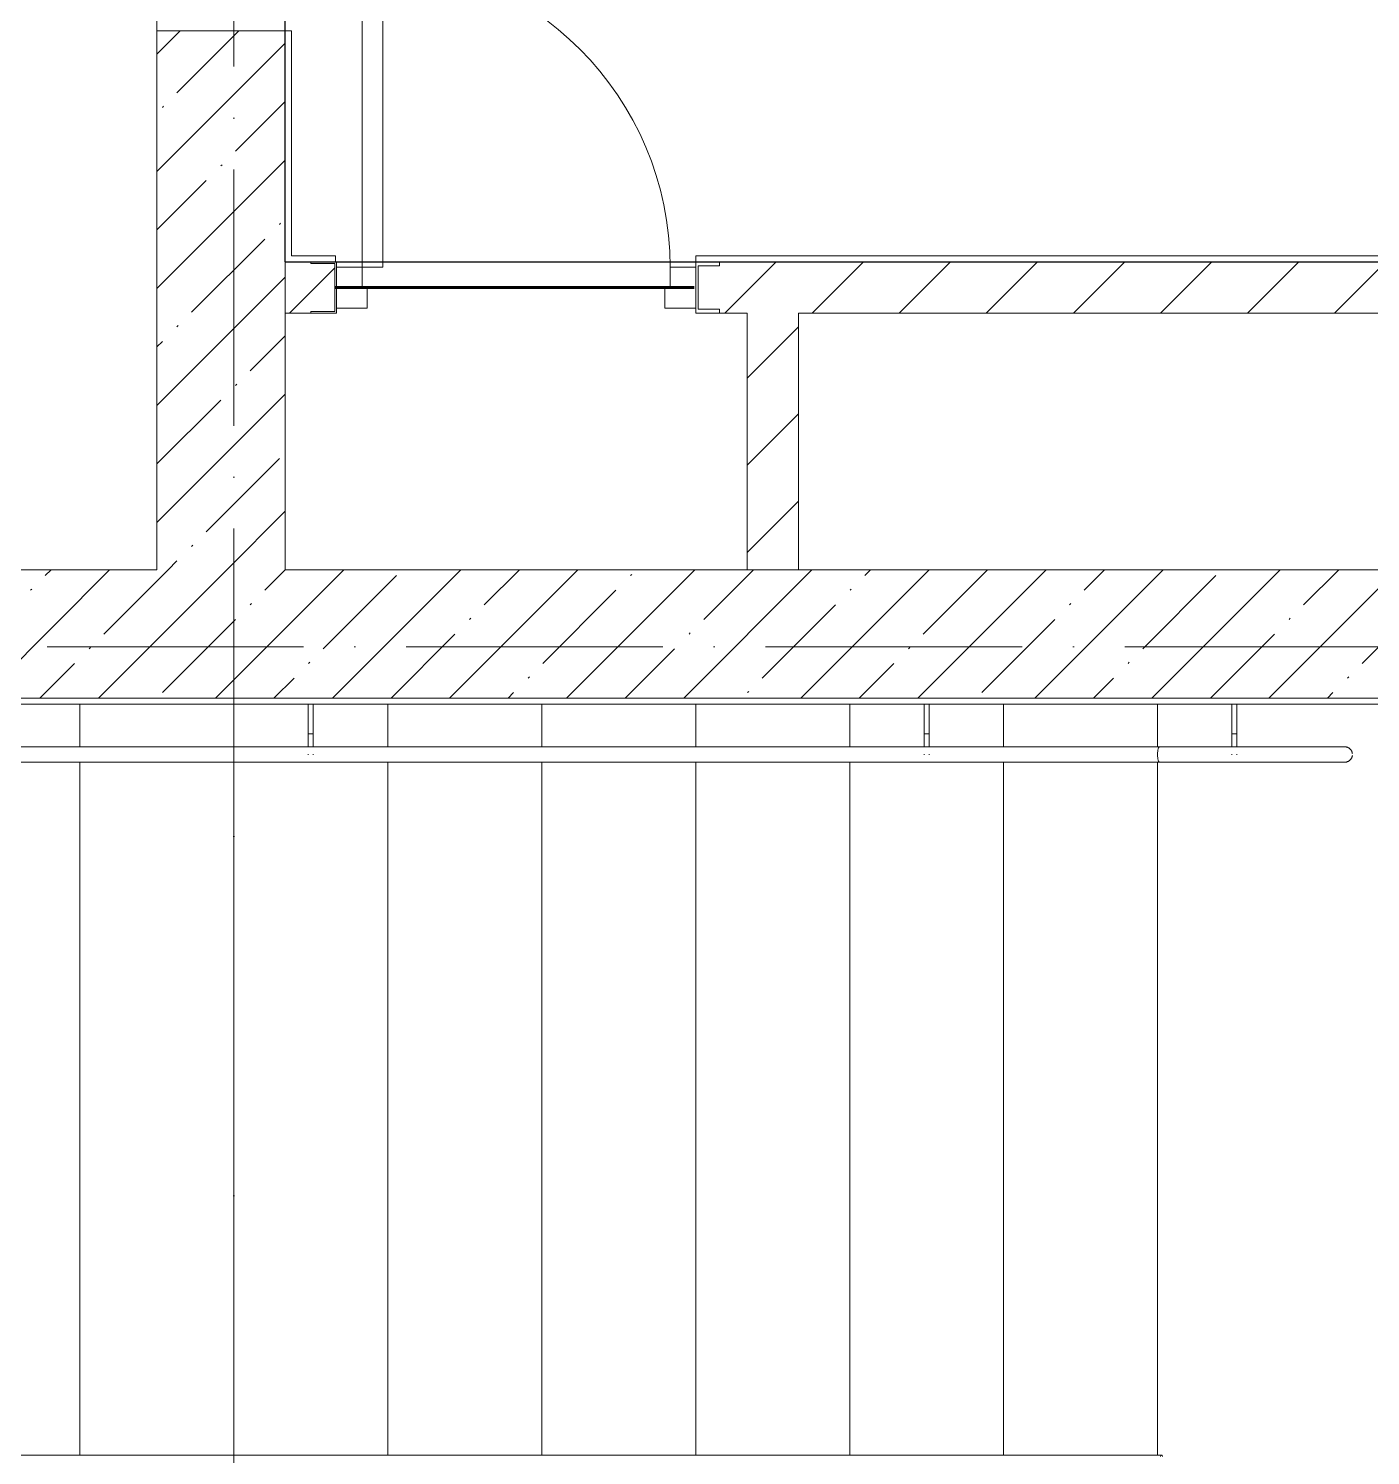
# Model space of a CAD drawing. Header units: millimetres. Extents: x -213536 to 1564669, y -45299 to 942238.
# Drawn here: x 518292 to 520907, y 427310 to 430090 of the extents above; entities that cross this region are included whole.
import ezdxf

# ---------------------------------------------------------------- set-up
doc = ezdxf.new("R2010")
doc.units = ezdxf.units.MM
doc.linetypes.add('50_200_ШТРИХ_1Т_ш5_п1_п1_', pattern=[700, 500, -100, 0, -100])
doc.linetypes.add('Штрих короткий', pattern=[300, 150, -150])
for name, color, linetype, lineweight in [('0-1', 7, 'Continuous', 5), ('0-2', 7, 'Continuous', 9), ('2) ПГП 4м', 4, 'Continuous', 30), ('2.3) ПГП шлюз 1.8 м-', 140, 'Continuous', 60), ('3) ЖБ 4м', 3, 'Continuous', 30), ('Каркас_Импост', 7, 'Continuous', 13), ('Контуры', 7, 'Continuous', 9), ('Линии подступенков', 7, 'Continuous', 9), ('Линии свеса', 7, 'Continuous', 9), ('Обобщенные модели', 7, 'Continuous', 9), ('Ограждение', 7, 'Continuous', 9), ('Оси-2', 7, '50_200_ШТРИХ_1Т_ш5_п1_п1_', 9), ('Открывание-1', 7, 'Continuous', 9), ('Панель', 7, 'Continuous', 13), ('Перемычка-1', 7, 'Штрих короткий', 9), ('Стены-1', 7, 'Continuous', 13), ('Штриховка разреза-1', 7, 'Continuous', 9)]:
    doc.layers.add(name, color=color, linetype=linetype, lineweight=lineweight)
doc.layers.get('0-2').off()
pattern_1 = [(45, (0, 0), (-84.85281, 84.85281), [])]
pattern_2 = [(45, (0, 0), (-114.04925, 114.04925), []), (45, (114.05, 0), (-114.04925, 114.04925), [201.612, -40.322, 3.353, -36.97])]

# ---------------------------------------------------------------- blocks, each defined once
blk = doc.blocks.new('Ось 3 этаж')
at = {"layer": 'Оси-2'}
for p, q in [((518692.1, 423014.8), (518692.1, 477896.8)), ((535630.4, 428885.4), (428373.3, 428885.4))]:
    blk.add_line(p, q, dxfattribs=at)
blk = doc.blocks.new('Проем_Дверь_Прямоугольный - 1350х2100h_проемы без заполнения-26950587-АИ2_03_План отделки стен 3-го этажа _Часть 2_')
at = {"layer": 'Перемычка-1'}
for p, q in [((675, 125), (-675, 125)), ((675, -125), (-675, -125))]:
    blk.add_line(p, q, dxfattribs=at)
blk = doc.blocks.new('О_Элемент поручня_Маршевый_Труба_ГОСТ 8732-78 - О_Элемент поручня_Маршевый_Труба_ГОСТ 8732-78-V101-АИ2_03_План отделки стен 3-го этажа _Часть 2_')
at = {"layer": 'Ограждение'}
blk.add_line((-3926, -30), (-31.9, -30), dxfattribs=at)
at = {"layer": 'Ограждение', "flags": 128}
blk.add_lwpolyline([(-3923.9, -27.3), (-3924.7, -29), (-3925.5, -29.9), (-3926.4, -29.9), (-3927.2, -29), (-3928, -27.3)], dxfattribs=at)
blk = doc.blocks.new('Дверь_СКБ_1Ст_Внутренняя_ШЕР - СОШ_Д-2__Дв_700x2100h_Технический шкаф пульт управления_EIS60-28519008-АИ2_03_План отделки стен 3-го этажа _Часть 2_')
at = {"layer": 'Каркас_Импост'}
for p, q in [((-337.5, -40), (-337.5, 40)), ((-337.5, 40), (-277.5, 40)), ((-277.5, 0), (-277.5, 40)), ((302.5, 40), (362.5, 40)), ((302.5, 0), (302.5, 40)), ((-287.5, -40), (-287.5, 0)), ((-277.5, 0), (-287.5, 0)), ((312.5, 0), (302.5, 0)), ((312.5, -40), (312.5, 0)), ((-337.5, -40), (-287.5, -40)), ((312.5, -40), (362.5, -40))]:
    blk.add_line(p, q, dxfattribs=at)
at = {"layer": 'Открывание-1'}
blk.add_arc((312.5, -40), 600, 180, 270, dxfattribs=at)
at = {"layer": 'Панель'}
for p, q in [((272.5, -40), (272.5, -640)), ((312.5, -40), (272.5, -40)), ((312.5, -640), (312.5, -40)), ((312.5, -640), (272.5, -640))]:
    blk.add_line(p, q, dxfattribs=at)
blk = doc.blocks.new('154_Фахверк_СКБ_Швеллер - Тип_100_3960_зеркало-28515619-АИ2_03_План отделки стен 3-го этажа _Часть 2_')
at = {"layer": 'Обобщенные модели'}
for p, q in [((175, 50), (125, 50)), ((125, 50), (125, -50)), ((128, 47), (175, 47)), ((128, -47), (128, 47)), ((175, 47), (175, 50)), ((125, -50), (175, -50)), ((175, -47), (128, -47)), ((175, -50), (175, -47))]:
    blk.add_line(p, q, dxfattribs=at)
blk = doc.blocks.new('154_Стойка_СКБ_Швеллер - СМ-2180_100-28318692-АИ2_03_План отделки стен 3-го этажа _Часть 2_')
at = {"layer": 'Обобщенные модели'}
for p, q in [((171, 50), (125, 50)), ((125, 50), (125, -50)), ((129.5, 42.4), (171, 42.4)), ((129.5, -42.4), (129.5, 42.4)), ((171, 42.4), (171, 50)), ((125, -50), (171, -50)), ((171, -42.4), (129.5, -42.4)), ((171, -50), (171, -42.4))]:
    blk.add_line(p, q, dxfattribs=at)
blk = doc.blocks.new('Ограждение 8 - Ограждение 2-32899986-АИ2_03_План отделки стен 3-го этажа _Часть 2_')
at = {"layer": 'Ограждение'}
for p, q in [((85794.7, 1719), (85794.7, 1661.1)), ((85794.7, 1719), (85794.7, 1661.1)), ((85804.7, 1661.1), (85804.7, 1719)), ((85804.7, 1661.1), (85804.7, 1719)), ((86994.8, 1719), (86994.8, 1661.1)), ((86994.8, 1719), (86994.8, 1661.1)), ((87004.8, 1661.1), (87004.8, 1719)), ((87004.8, 1661.1), (87004.8, 1719)), ((87594.6, 1719), (87594.6, 1661.1)), ((87594.6, 1719), (87594.6, 1661.1)), ((87604.6, 1661.1), (87604.6, 1719)), ((87604.6, 1661.1), (87604.6, 1719)), ((87453.5, 1636), (83563.3, 1636)), ((87764.7, 1636), (87453.5, 1636)), ((83563.5, 1606), (87453.5, 1606)), ((87453.5, 1606), (87764.7, 1606))]:
    blk.add_line(p, q, dxfattribs=at)
at = {"layer": 'Ограждение', "flags": 128}
for points in [[(85794.7, 1636.6), (85794.7, 1638), (85794.7, 1639.3), (85794.7, 1640.7), (85794.7, 1642.2), (85794.7, 1643.7), (85794.7, 1645.2), (85794.7, 1646.7), (85794.7, 1648.3), (85794.7, 1649.8), (85794.7, 1651.4), (85794.7, 1653), (85794.7, 1654.6), (85794.7, 1656.3), (85794.7, 1657.9), (85794.7, 1659.6), (85794.7, 1661.1)], [(85794.7, 1636.6), (85794.7, 1638), (85794.7, 1639.3), (85794.7, 1640.7), (85794.7, 1642.2), (85794.7, 1643.7), (85794.7, 1645.2), (85794.7, 1646.7), (85794.7, 1648.3), (85794.7, 1649.8), (85794.7, 1651.4), (85794.7, 1653), (85794.7, 1654.6), (85794.7, 1656.3), (85794.7, 1657.9), (85794.7, 1659.6), (85794.7, 1661.1)], [(85804.7, 1661.1), (85804.7, 1659.4), (85804.7, 1657.8), (85804.7, 1656.2), (85804.7, 1654.5), (85804.7, 1652.9), (85804.7, 1651.3), (85804.7, 1649.7), (85804.7, 1648.1), (85804.7, 1646.6), (85804.7, 1645.1), (85804.7, 1643.6), (85804.7, 1642.1), (85804.7, 1640.6), (85804.7, 1639.2), (85804.7, 1637.9), (85804.7, 1636.5)], [(85804.7, 1661.1), (85804.7, 1659.4), (85804.7, 1657.8), (85804.7, 1656.2), (85804.7, 1654.5), (85804.7, 1652.9), (85804.7, 1651.3), (85804.7, 1649.7), (85804.7, 1648.1), (85804.7, 1646.6), (85804.7, 1645.1), (85804.7, 1643.6), (85804.7, 1642.1), (85804.7, 1640.6), (85804.7, 1639.2), (85804.7, 1637.9), (85804.7, 1636.5)], [(86994.8, 1636.6), (86994.8, 1638), (86994.8, 1639.3), (86994.8, 1640.7), (86994.8, 1642.2), (86994.8, 1643.7), (86994.8, 1645.2), (86994.8, 1646.7), (86994.8, 1648.3), (86994.8, 1649.8), (86994.8, 1651.4), (86994.8, 1653), (86994.8, 1654.6), (86994.8, 1656.3), (86994.8, 1657.9), (86994.8, 1659.6), (86994.8, 1661.1)], [(86994.8, 1636.6), (86994.8, 1638), (86994.8, 1639.3), (86994.8, 1640.7), (86994.8, 1642.2), (86994.8, 1643.7), (86994.8, 1645.2), (86994.8, 1646.7), (86994.8, 1648.3), (86994.8, 1649.8), (86994.8, 1651.4), (86994.8, 1653), (86994.8, 1654.6), (86994.8, 1656.3), (86994.8, 1657.9), (86994.8, 1659.6), (86994.8, 1661.1)], [(87004.8, 1661.1), (87004.8, 1659.4), (87004.8, 1657.8), (87004.8, 1656.2), (87004.8, 1654.5), (87004.8, 1652.9), (87004.8, 1651.3), (87004.8, 1649.7), (87004.8, 1648.1), (87004.8, 1646.6), (87004.8, 1645.1), (87004.8, 1643.6), (87004.8, 1642.1), (87004.8, 1640.6), (87004.8, 1639.2), (87004.8, 1637.9), (87004.8, 1636.5)], [(87004.8, 1661.1), (87004.8, 1659.4), (87004.8, 1657.8), (87004.8, 1656.2), (87004.8, 1654.5), (87004.8, 1652.9), (87004.8, 1651.3), (87004.8, 1649.7), (87004.8, 1648.1), (87004.8, 1646.6), (87004.8, 1645.1), (87004.8, 1643.6), (87004.8, 1642.1), (87004.8, 1640.6), (87004.8, 1639.2), (87004.8, 1637.9), (87004.8, 1636.5)], [(87594.6, 1636.6), (87594.6, 1638), (87594.6, 1639.3), (87594.6, 1640.7), (87594.6, 1642.2), (87594.6, 1643.7), (87594.6, 1645.2), (87594.6, 1646.7), (87594.6, 1648.3), (87594.6, 1649.8), (87594.6, 1651.4), (87594.6, 1653), (87594.6, 1654.6), (87594.6, 1656.3), (87594.6, 1657.9), (87594.6, 1659.6), (87594.6, 1661.1)], [(87594.6, 1636.6), (87594.6, 1638), (87594.6, 1639.3), (87594.6, 1640.7), (87594.6, 1642.2), (87594.6, 1643.7), (87594.6, 1645.2), (87594.6, 1646.7), (87594.6, 1648.3), (87594.6, 1649.8), (87594.6, 1651.4), (87594.6, 1653), (87594.6, 1654.6), (87594.6, 1656.3), (87594.6, 1657.9), (87594.6, 1659.6), (87594.6, 1661.1)], [(87604.6, 1661.1), (87604.6, 1659.4), (87604.6, 1657.8), (87604.6, 1656.2), (87604.6, 1654.5), (87604.6, 1652.9), (87604.6, 1651.3), (87604.6, 1649.7), (87604.6, 1648.1), (87604.6, 1646.6), (87604.6, 1645.1), (87604.6, 1643.6), (87604.6, 1642.1), (87604.6, 1640.6), (87604.6, 1639.2), (87604.6, 1637.9), (87604.6, 1636.5)], [(87604.6, 1661.1), (87604.6, 1659.4), (87604.6, 1657.8), (87604.6, 1656.2), (87604.6, 1654.5), (87604.6, 1652.9), (87604.6, 1651.3), (87604.6, 1649.7), (87604.6, 1648.1), (87604.6, 1646.6), (87604.6, 1645.1), (87604.6, 1643.6), (87604.6, 1642.1), (87604.6, 1640.6), (87604.6, 1639.2), (87604.6, 1637.9), (87604.6, 1636.5)], [(85794.7, 1620.1), (85794.7, 1620.2), (85794.7, 1620.3), (85794.7, 1620.4), (85794.7, 1620.7), (85794.7, 1621), (85794.7, 1621.4), (85794.7, 1621.8)], [(85804.7, 1621.8), (85804.7, 1621.3), (85804.7, 1621), (85804.7, 1620.7), (85804.7, 1620.4), (85804.7, 1620.3), (85804.7, 1620.2), (85804.7, 1620.1)], [(86994.8, 1620.1), (86994.8, 1620.2), (86994.8, 1620.3), (86994.8, 1620.4), (86994.8, 1620.7), (86994.8, 1621), (86994.8, 1621.4), (86994.8, 1621.8)], [(87004.8, 1621.8), (87004.8, 1621.3), (87004.8, 1621), (87004.8, 1620.7), (87004.8, 1620.4), (87004.8, 1620.3), (87004.8, 1620.2), (87004.8, 1620.1)], [(87594.6, 1620.1), (87594.6, 1620.2), (87594.6, 1620.3), (87594.6, 1620.4), (87594.6, 1620.7), (87594.6, 1621), (87594.6, 1621.4), (87594.6, 1621.8)], [(87604.6, 1621.8), (87604.6, 1621.3), (87604.6, 1621), (87604.6, 1620.7), (87604.6, 1620.4), (87604.6, 1620.3), (87604.6, 1620.2), (87604.6, 1620.1)], [(87814.7, 1636), (87814.6, 1636), (87814.5, 1636), (87814.3, 1636), (87814, 1636), (87813.7, 1636), (87813.2, 1636), (87812.7, 1636), (87812.1, 1636), (87811.5, 1636), (87810.7, 1636), (87809.9, 1636), (87809, 1636), (87808, 1636), (87807, 1636), (87805.9, 1636), (87804.8, 1636), (87803.5, 1636), (87802.2, 1636), (87800.9, 1636), (87799.5, 1636), (87798, 1636), (87796.5, 1636), (87794.9, 1636), (87793.3, 1636), (87791.7, 1636), (87790, 1636), (87788.2, 1636), (87786.4, 1636), (87784.6, 1636), (87782.8, 1636), (87780.9, 1636), (87779, 1636), (87777.1, 1636), (87775.1, 1636), (87773.2, 1636), (87771.2, 1636), (87769.2, 1636), (87767.2, 1636), (87765.2, 1636), (87764.7, 1636)], [(87764.7, 1636), (87766.7, 1636), (87768.7, 1636), (87770.6, 1636), (87772.6, 1636), (87774.6, 1636), (87776.5, 1636), (87778.5, 1636), (87780.4, 1636), (87782.3, 1636), (87784.1, 1636), (87786, 1636), (87787.7, 1636), (87789.5, 1636), (87791.2, 1636), (87792.9, 1636), (87794.5, 1636), (87796.1, 1636), (87797.6, 1636), (87799.1, 1636), (87800.5, 1636), (87801.9, 1636), (87803.2, 1636), (87804.4, 1636), (87805.6, 1636), (87806.7, 1636), (87807.8, 1636), (87808.8, 1636), (87809.7, 1636), (87810.5, 1636), (87811.3, 1636), (87811.9, 1636), (87812.6, 1636), (87813.1, 1636), (87813.6, 1636), (87813.9, 1636), (87814.2, 1636), (87814.5, 1636), (87814.6, 1636), (87814.7, 1636), (87814.7, 1636)], [(87814.7, 1636), (87815.3, 1636), (87815.9, 1636), (87816.5, 1635.9), (87817, 1635.9), (87817.6, 1635.7), (87818.2, 1635.6), (87818.8, 1635.5), (87819.4, 1635.3), (87819.9, 1635.1), (87820.5, 1634.9), (87821, 1634.6), (87821.6, 1634.3), (87822.1, 1634.1), (87822.6, 1633.8), (87823.1, 1633.4), (87823.6, 1633.1), (87824.1, 1632.7), (87824.5, 1632.3), (87825, 1631.9), (87825.4, 1631.5), (87825.8, 1631.1), (87826.2, 1630.6), (87826.6, 1630.1), (87826.9, 1629.6), (87827.3, 1629.1), (87827.6, 1628.6), (87827.9, 1628.1), (87828.2, 1627.6), (87828.4, 1627), (87828.6, 1626.5), (87828.8, 1625.9), (87829, 1625.3), (87829.2, 1624.8), (87829.3, 1624.2), (87829.4, 1623.6), (87829.5, 1623)], [(87829.5, 1619.2), (87829.5, 1618.7), (87829.4, 1618.1), (87829.2, 1617.5), (87829.1, 1616.9), (87828.9, 1616.3), (87828.7, 1615.8), (87828.5, 1615.2), (87828.2, 1614.7), (87828, 1614.1), (87827.7, 1613.6), (87827.4, 1613.1), (87827, 1612.6), (87826.7, 1612.1), (87826.3, 1611.6), (87825.9, 1611.2), (87825.5, 1610.7), (87825.1, 1610.3), (87824.7, 1609.9), (87824.2, 1609.5)], [(87764.7, 1606), (87766.7, 1606), (87768.7, 1606), (87770.6, 1606), (87772.6, 1606), (87774.6, 1606), (87776.5, 1606), (87778.5, 1606), (87780.4, 1606), (87782.3, 1606), (87784.1, 1606), (87786, 1606), (87787.7, 1606), (87789.5, 1606), (87791.2, 1606), (87792.9, 1606), (87794.5, 1606), (87796.1, 1606), (87797.6, 1606), (87799.1, 1606), (87800.5, 1606), (87801.9, 1606), (87803.2, 1606), (87804.4, 1606), (87805.6, 1606), (87806.7, 1606), (87807.8, 1606), (87808.8, 1606), (87809.7, 1606), (87810.5, 1606), (87811.3, 1606), (87811.9, 1606), (87812.6, 1606), (87813.1, 1606), (87813.6, 1606), (87813.9, 1606), (87814.2, 1606), (87814.5, 1606), (87814.6, 1606), (87814.7, 1606), (87814.7, 1606)], [(87814.7, 1606), (87814.6, 1606), (87814.5, 1606), (87814.3, 1606), (87814, 1606), (87813.7, 1606), (87813.2, 1606), (87812.7, 1606), (87812.1, 1606), (87811.5, 1606), (87810.7, 1606), (87809.9, 1606), (87809, 1606), (87808, 1606), (87807, 1606), (87805.9, 1606), (87804.8, 1606), (87803.5, 1606), (87802.2, 1606), (87800.9, 1606), (87799.5, 1606), (87798, 1606), (87796.5, 1606), (87794.9, 1606), (87793.3, 1606), (87791.7, 1606), (87790, 1606), (87788.2, 1606), (87786.4, 1606), (87784.6, 1606), (87782.8, 1606), (87780.9, 1606), (87779, 1606), (87777.1, 1606), (87775.1, 1606), (87773.2, 1606), (87771.2, 1606), (87769.2, 1606), (87767.2, 1606), (87765.2, 1606)], [(87823.7, 1609.1), (87823.3, 1608.8), (87822.8, 1608.4), (87822.3, 1608.1), (87821.7, 1607.8), (87821.2, 1607.5), (87820.6, 1607.3), (87820.1, 1607.1), (87819.5, 1606.9), (87819, 1606.7), (87818.4, 1606.5), (87817.8, 1606.4), (87817.2, 1606.3), (87816.6, 1606.2), (87816, 1606.1), (87815.4, 1606.1), (87814.8, 1606), (87814.7, 1606)]]:
    blk.add_lwpolyline(points, dxfattribs=at)
at = {"layer": 'Ограждение'}
for points in [[(85794.8, 1661.1), (85794.7, 1661.1), (85794.7, 1661.1), (85794.8, 1661.1)], [(85794.8, 1661.1), (85794.7, 1661.1), (85794.7, 1661.1), (85795.3, 1661.1), (85796.4, 1661.1), (85798, 1661.1), (85799.1, 1661.1), (85799.7, 1661.1)], [(85799.7, 1661.1), (85800.3, 1661.1), (85801.5, 1661.1), (85803, 1661.1), (85804.1, 1661.1), (85804.5, 1661.1), (85804.6, 1661.1)], [(86994.9, 1661.1), (86994.8, 1661.1), (86994.8, 1661.1), (86994.9, 1661.1)], [(86994.9, 1661.1), (86994.8, 1661.1), (86994.8, 1661.1), (86995.4, 1661.1), (86996.5, 1661.1), (86998.1, 1661.1), (86999.2, 1661.1), (86999.8, 1661.1)], [(86999.8, 1661.1), (87000.4, 1661.1), (87001.6, 1661.1), (87003.1, 1661.1), (87004.2, 1661.1), (87004.6, 1661.1), (87004.7, 1661.1)], [(87594.7, 1661.1), (87594.6, 1661.1), (87594.6, 1661.1), (87595.2, 1661.1), (87596.3, 1661.1), (87597.9, 1661.1), (87599, 1661.1), (87599.6, 1661.1)], [(87594.7, 1661.1), (87594.6, 1661.1), (87594.6, 1661.1), (87594.7, 1661.1)], [(87599.6, 1661.1), (87600.2, 1661.1), (87601.3, 1661.1), (87602.9, 1661.1), (87604, 1661.1), (87604.4, 1661.1), (87604.5, 1661.1)]]:
    blk.add_open_spline(points, degree=3, dxfattribs=at)
for points, knots in [([(87453.5, 1636), (87453.2, 1636), (87452.6, 1635.7), (87451.8, 1634.2), (87451, 1631.8), (87450.2, 1627.6), (87450, 1623.7), (87450, 1621)], [-0.5, -0.5, -0.5, -0.5, -0.4166667, -0.3333333, -0.25, -0.1666667, 0, 0, 0, 0]), ([(87450, 1621), (87450, 1618.4), (87450.2, 1614.5), (87451, 1610.3), (87451.8, 1607.9), (87452.6, 1606.4), (87453.2, 1606), (87453.5, 1606)], [-1, -1, -1, -1, -0.8333333, -0.75, -0.6666667, -0.5833333, -0.5, -0.5, -0.5, -0.5])]:
    blk.add_open_spline(points, degree=3, knots=knots, dxfattribs=at)
blk = doc.blocks.new('0125-Р-ОО-Ш2-АР-о_23_10_2024_rvt-1-АИ2_03_План отделки стен 3-го этажа _Часть 2_')
at = {"layer": 'Штриховка разреза-1'}
h = blk.add_hatch(dxfattribs=at)
h.set_pattern_fill('FP_2', color=256, style=0, pattern_type=2)
h.set_pattern_definition(pattern_2)
h.paths.add_polyline_path([(87850, 3800), (88100, 3800), (88100, 4850), (87850, 4850), (87850, 4176.7)], flags=0)
h.paths.add_polyline_path([(87850, 6200), (88100, 6200), (88100, 6500), (87850, 6500)], flags=0)
h = blk.add_hatch(dxfattribs=at)
h.set_pattern_fill('FP_3', color=256, style=0, pattern_type=2)
h.set_pattern_definition(pattern_1)
h.paths.add_polyline_path([(88100, 4300), (88150, 4300), (88150, 4303), (88197, 4303), (88197, 4397), (88150, 4397), (88150, 4400), (88100, 4400), (88100, 4303)], flags=0)
h.paths.add_polyline_path([(89141, 4300), (91350, 4300), (91350, 4400), (88946, 4400), (88946, 4392.4), (88904.5, 4392.4), (88904.5, 4307.6), (88946, 4307.6), (88946, 4300), (89100, 4300)], flags=0)
h = blk.add_hatch(dxfattribs=at)
h.set_pattern_fill('FP_3', color=256, style=0, pattern_type=2)
h.set_pattern_definition(pattern_1)
h.paths.add_polyline_path([(89100, 3800), (89100, 4300), (89000, 4300), (89000, 3800)], flags=0)
h = blk.add_hatch(dxfattribs=at)
h.set_pattern_fill('FP_2', color=256, style=0, pattern_type=2)
h.set_pattern_definition(pattern_2)
h.paths.add_polyline_path([(91350, 3550), (91350, 3800), (86150, 3800), (86150, 3550), (91005, 3550)], flags=0)
at = {"layer": 'Контуры'}
for p, q in [((89800, 3538), (89800, 3455)), ((89800, 3425), (89800, 2074.9))]:
    blk.add_line(p, q, dxfattribs=at)
at = {"layer": 'Линии подступенков'}
for p, q in [((87700, 3538), (87700, 3455)), ((88000, 3538), (88000, 3454.8)), ((88300, 3538), (88300, 3454.8)), ((88600, 3538), (88600, 3454.8)), ((88900, 3538), (88900, 3454.9)), ((89200, 3538), (89200, 3454.9)), ((89500, 3538), (89500, 3455)), ((89800, 3538), (89800, 3455)), ((87700, 3425), (87700, 2074.7)), ((88000, 3425.2), (88000, 2074.8)), ((88300, 3425.2), (88300, 2074.8)), ((88600, 3425.2), (88600, 2074.8)), ((88900, 3425.1), (88900, 2074.8)), ((89200, 3425.1), (89200, 2074.8)), ((89500, 3425), (89500, 2074.9)), ((89800, 3425), (89800, 2074.9))]:
    blk.add_line(p, q, dxfattribs=at)
at = {"layer": 'Линии свеса'}
for p, q in [((87700, 3538), (87700, 3455)), ((88000, 3538), (88000, 3454.8)), ((88300, 3538), (88300, 3454.8)), ((88600, 3538), (88600, 3454.8)), ((88900, 3538), (88900, 3454.9)), ((89200, 3538), (89200, 3454.9)), ((89500, 3538), (89500, 3455)), ((87700, 3425), (87700, 2074.7)), ((88000, 3425.2), (88000, 2074.8)), ((88300, 3425.2), (88300, 2074.8)), ((88600, 3425.2), (88600, 2074.8)), ((88900, 3425.1), (88900, 2074.8)), ((89200, 3425.1), (89200, 2074.8)), ((89500, 3425), (89500, 2074.9))]:
    blk.add_line(p, q, dxfattribs=at)
at = {"layer": 'Стены-1'}
for p, q in [((87850, 4850), (87850, 3800)), ((88100, 4850), (87850, 4850)), ((88100, 3800), (88100, 4850)), ((88150, 4400), (88100, 4400)), ((88100, 4400), (88100, 4300)), ((91350, 4400), (88946, 4400)), ((88100, 4300), (88150, 4300)), ((88946, 4300), (89000, 4300)), ((89000, 4300), (89000, 3800)), ((89100, 4300), (91350, 4300)), ((89100, 3800), (89100, 4300)), ((87850, 3800), (86150, 3800)), ((91350, 3800), (88100, 3800)), ((89000, 3800), (89100, 3800)), ((86150, 3550), (91350, 3550))]:
    blk.add_line(p, q, dxfattribs=at)
at = {"layer": '0-2'}
for name, p, rotation in [('Проем_Дверь_Прямоугольный - 1350х2100h_проемы без заполнения-26950587-АИ2_03_План отделки стен 3-го этажа _Часть 2_', (87975, 5525), 269.9999999999999), ('Дверь_СКБ_1Ст_Внутренняя_ШЕР - СОШ_Д-2__Дв_700x2100h_Технический шкаф пульт управления_EIS60-28519008-АИ2_03_План отделки стен 3-го этажа _Часть 2_', (88562.5, 4350), 180), ('154_Фахверк_СКБ_Швеллер - Тип_100_3960_зеркало-28515619-АИ2_03_План отделки стен 3-го этажа _Часть 2_', (88325, 4350), 180), ('О_Элемент поручня_Маршевый_Труба_ГОСТ 8732-78 - О_Элемент поручня_Маршевый_Труба_ГОСТ 8732-78-V101-АИ2_03_План отделки стен 3-го этажа _Часть 2_', (85881.6, 2045), 180)]:
    blk.add_blockref(name, p, dxfattribs=dict(at, rotation=rotation))
for name, p in [('154_Стойка_СКБ_Швеллер - СМ-2180_100-28318692-АИ2_03_План отделки стен 3-го этажа _Часть 2_', (88775, 4350)), ('Ограждение 8 - Ограждение 2-32899986-АИ2_03_План отделки стен 3-го этажа _Часть 2_', (2350, 1819))]:
    blk.add_blockref(name, p, dxfattribs=at)
blk = doc.blocks.new('3этНиз')
at = {"layer": 'Стены-1'}
for p, q in [((518804.1, 430085.4), (518792.1, 430085.4)), ((518792.1, 430085.4), (518792.1, 429635.4)), ((518804.1, 429647.4), (518804.1, 430085.4)), ((518792.1, 429635.4), (518842.1, 429635.4)), ((518890.1, 429647.4), (518804.1, 429647.4)), ((518890.1, 429635.4), (518890.1, 429647.4)), ((522030.1, 429647.4), (519592.1, 429647.4)), ((519592.1, 429647.4), (519592.1, 429635.4)), ((519638.1, 429635.4), (522042.1, 429635.4)), ((522042.1, 428785.4), (516581.1, 428785.4)), ((516581.1, 428773.4), (522030.1, 428773.4))]:
    blk.add_line(p, q, dxfattribs=at)
at = {"layer": '0-1'}
blk.add_blockref('0125-Р-ОО-Ш2-АР-о_23_10_2024_rvt-1-АИ2_03_План отделки стен 3-го этажа _Часть 2_', (430692.1, 425235.4), dxfattribs=at)

msp = doc.modelspace()

# ---------------------------------------------------------------- linework, layer by layer
at = {"layer": '2) ПГП 4м'}
msp.add_lwpolyline([(518792.1, 429635.4), (522042.1, 429635.4)], dxfattribs=at)
at = {"layer": '2.3) ПГП шлюз 1.8 м-'}
msp.add_lwpolyline([(518889.1, 429585.4), (519589.1, 429585.4)], dxfattribs=at)
at = {"layer": '3) ЖБ 4м'}
msp.add_lwpolyline([(518792.1, 429635.4), (518792.1, 431735.4), (519592.1, 431735.4)], dxfattribs=at)

# ---------------------------------------------------------------- block references
at = {"color": 5, "lineweight": 30}
msp.add_blockref('Ось 3 этаж', (0, 0), dxfattribs=at)
at = {"layer": '3) ЖБ 4м'}
msp.add_blockref('3этНиз', (0, 0), dxfattribs=at)

doc.saveas('drawing.dxf')
